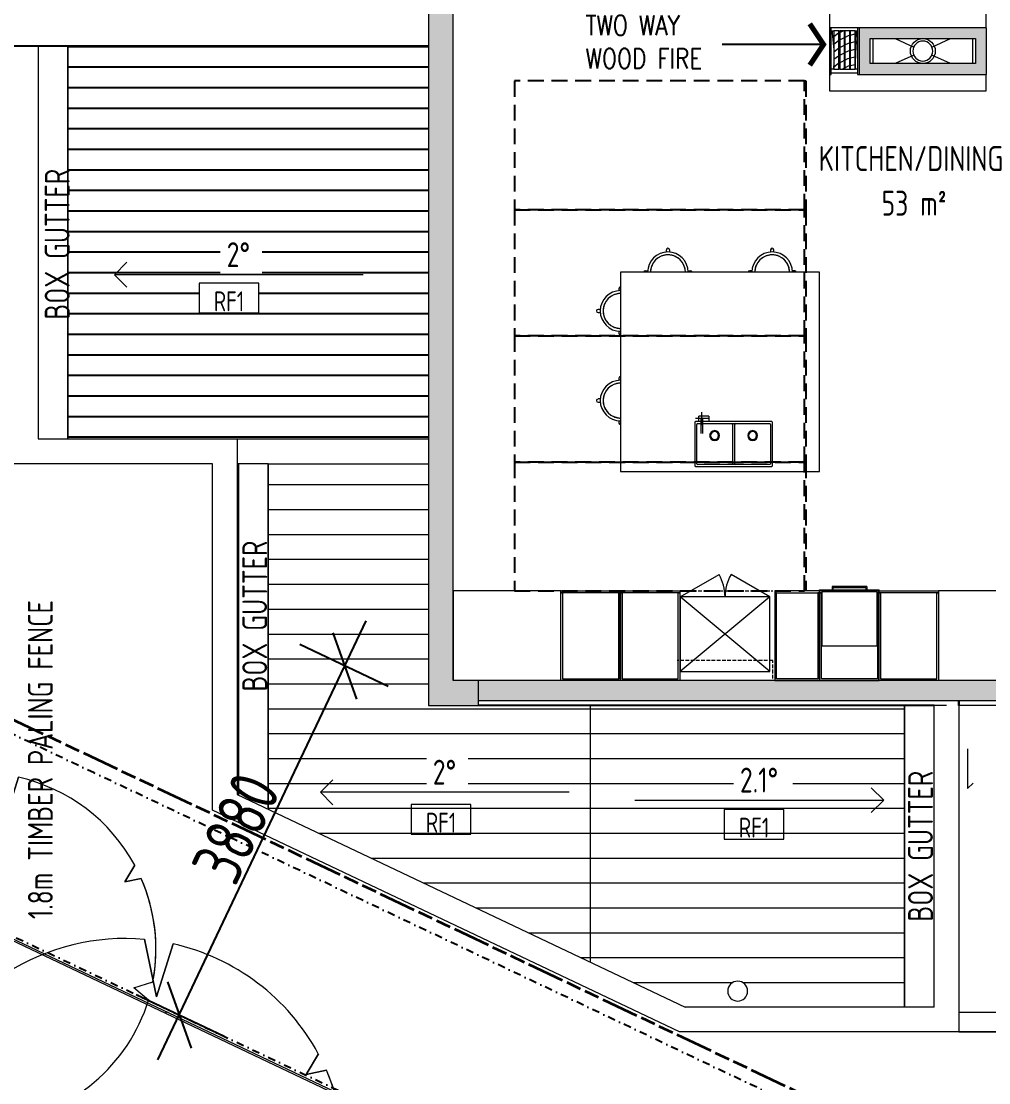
# Model space of a CAD drawing. Header units: millimetres. Extents: x -39027 to 364494, y -35256 to 94895.
# Drawn here: x 171723 to 181444, y 61824 to 72484 of the extents above; entities that cross this region are included whole.
import ezdxf

# ---------------------------------------------------------------- set-up
doc = ezdxf.new("R2010")
doc.units = ezdxf.units.MM
doc.header["$LTSCALE"] = 25
doc.header["$PDMODE"] = 3
for name, pattern in [('BG_Dash 1_5mm', [2.1, 1.5, -0.6]), ('BG_Dash Dot 3mm', [7, 3, -2, 0, -2]), ('BG_Double Dash', [33, 15, -2, 6, -2, 6, -2]), ('HIDDEN', [9.525, 6.35, -3.175])]:
    doc.linetypes.add(name, pattern=pattern)
for name, color, linetype, lineweight in [('A-ANNO-DIMS', 211, 'Continuous', 5), ('A-ANNO-IDEN', 131, 'Continuous', 5), ('A-AREA-IDEN', 2, 'Continuous', 5), ('A-DETL', 90, 'Continuous', 9), ('A-DETL-MBND', 4, 'Continuous', 13), ('A-GENM', 13, 'Continuous', 5), ('A-GLAZ', 3, 'Continuous', 5), ('A-GLAZ-CURT', 3, 'Continuous', 9), ('A-ROOF-OTLN', 132, 'Continuous', 5), ('C-PROP-LINE', 91, 'BG_Dash Dot 3mm', 25), ('C-TOPO', 251, 'Continuous', 9), ('E-ELEC-EQPM', 71, 'Continuous', 13), ('G-ANNO-DIMS', 3, 'Continuous', 5), ('G-ANNO-TEXT', 231, 'Continuous', 5), ('I-FURN', 30, 'Continuous', 13), ('L-PLNT', 71, 'Continuous', 5), ('M-EQPM', 50, 'Continuous', 5), ('P-SANR-FIXT', 6, 'Continuous', 5), ('Q-CASE', 31, 'Continuous', 13), ('Q-CASE-HDLN', 31, 'BG_Dash 1_5mm', 5)]:
    doc.layers.add(name, color=color, linetype=linetype, lineweight=lineweight)
for name, color, linetype in [('Ceiling-18', 251, 'HIDDEN'), ('dla-txt-d-25', 3, 'Continuous'), ('Door-18', 251, 'Continuous'), ('SHADING', 165, 'Continuous'), ('Wall-18', 11, 'Continuous'), ('Wall-35', 2, 'Continuous')]:
    doc.layers.add(name, color=color, linetype=linetype)
doc.styles.add('DLA-NOTES', font='romans.shx', dxfattribs={"width": 0.8})
doc.styles.add('ISOCPEUR', font='isocpeur.ttf', dxfattribs={"width": 0.75, "height": 500})
doc.styles.add('ISOCPEUR_3', font='isocpeur.ttf', dxfattribs={"width": 0.75, "height": 400})
doc.dimstyles.new('BG_STANDARD_5_Rounding_Trans', dxfattribs={"dimscale": 304.8, "dimtxt": 500, "dimasz": 1.64042, "dimexe": 1.64042, "dimexo": 0.0625, "dimgap": 0.131234, "dimtad": 1, "dimdec": 0, "dimrnd": 5, "dimzin": 0, "dimdsep": 46, "dimtxsty": 'ISOCPEUR', "dimblk1": 'OBLIQUE', "dimblk2": 'OBLIQUE', "dimsah": 1, "dimcen": 0.09, "dimdle": 1.64042, "dimazin": 0, "dimtfac": 1, "dimtdec": 4, "dimtix": 1, "dimtmove": 0, "dimatfit": 3, "dimfxl": 3.28084, "dimfxlon": 1, "dimtvp": 1, "dimtolj": 1, "dimtzin": 0, "dimarcsym": 2})
doc.dimstyles.new('DLA100$7', dxfattribs={"dimscale": 100, "dimtxt": 2, "dimasz": 1, "dimexe": 1.5, "dimexo": 2, "dimgap": 0.8, "dimtad": 1, "dimdec": 0, "dimdsep": 46, "dimtxsty": 'DLA-NOTES', "dimblk1": 'DLA-ARO', "dimblk2": 'DLA-ARO', "dimsah": 1, "dimcen": 2, "dimdle": 1.5, "dimclrd": 256, "dimclre": 256, "dimclrt": 7, "dimaunit": 1, "dimadec": 0, "dimazin": 0, "dimtfac": 1, "dimtdec": 0, "dimtmove": 0, "dimatfit": 3, "dimldrblk": 'DLA-ARO', "dimfxl": 1, "dimtolj": 1, "dimtzin": 0, "dimarcsym": 0})

# ---------------------------------------------------------------- blocks, each defined once
blk = doc.blocks.new('WINDOW_sliding_4 panel_FOOF - 1200x2900-2449082-PROPOSED FIRST FLOOR PLAN')
at = {"layer": 'A-DETL-MBND', "lineweight": 5}
for p, q in [((-801, -210), (-745, -267)), ((-401, -210), (-801, -210))]:
    blk.add_line(p, q, dxfattribs=at)
blk = doc.blocks.new('MECH_Ductwork_Vertical Riser_CIRC - GARBAGE CHUTES _450 Dia_-2497137-PROPOSED FIRST FLOOR PLAN')
at = {"layer": 'M-EQPM'}
for start, end in [(360, 180), (180, 360)]:
    blk.add_arc((-39, 35), 100, start, end, dxfattribs=at)
blk = doc.blocks.new('MECH_Ductwork_Vertical Riser_CIRC - GARBAGE CHUTES _450 Dia_-2505016-PROPOSED FIRST FLOOR PLAN')
at = {"layer": 'M-EQPM'}
for start, end in [(360, 180), (180, 360)]:
    blk.add_arc((-39, 35), 100, start, end, dxfattribs=at)
blk = doc.blocks.new('MECH_Fireplace_Horizon_DoubleSided - 700DS-2520878-PROPOSED FIRST FLOOR PLAN')
at = {"layer": 'M-EQPM'}
for p, q in [((-500, -125), (-500, 125)), ((-278, 125), (-90, 41)), ((90, 41), (278, 125)), ((500, 125), (500, -125)), ((-90, -41), (-278, -125)), ((278, -125), (90, -41))]:
    blk.add_line(p, q, dxfattribs=at)
blk.add_circle((0, 0), 125, dxfattribs=at)
blk = doc.blocks.new('CASEWORK_Fridge Space_Overheads _ Fridge1 - 2100H x 840D x 1000W-2506433-PROPOSED FIRST FLOOR PLAN')
at = {"layer": 'E-ELEC-EQPM'}
for p, q in [((-405, -840), (495, -90)), ((-405, -90), (495, -840)), ((495, -90), (-405, -90)), ((-405, -90), (-405, -840)), ((495, -840), (495, -90)), ((-405, -840), (-16, -1065)), ((-405, -840), (495, -840)), ((495, -840), (105, -1065))]:
    blk.add_line(p, q, dxfattribs=at)
for centre, start, end in [((-405, -840), 330, 360), ((495, -840), 180, 210)]:
    blk.add_arc(centre, 450, start, end, dxfattribs=at)
at = {"layer": 'Q-CASE-HDLN'}
for p, q in [((-435, -20), (-435, -200)), ((-435, -200), (525, -200)), ((525, -900), (-435, -900))]:
    blk.add_line(p, q, dxfattribs=at)
blk = doc.blocks.new('CASEWORK_Cupd_Single1 - 3600x900_PANTRY-2506346-PROPOSED FIRST FLOOR PLAN')
at = {"layer": 'Q-CASE', "lineweight": 15}
for p, q in [((-180, 0), (-180, -882)), ((270, 0), (-180, 0)), ((-162, -882), (-162, -18)), ((-162, -18), (252, -18)), ((252, -18), (252, -882)), ((270, -882), (270, 0)), ((270, -882), (-180, -882)), ((-180, -882), (-180, -900)), ((-180, -882), (-162, -882)), ((-180, -900), (270, -900)), ((252, -882), (270, -882)), ((270, -900), (270, -882))]:
    blk.add_line(p, q, dxfattribs=at)
blk = doc.blocks.new('CASEWORK_Cupd_Single1 - 3600x900_PANTRY-2506392-PROPOSED FIRST FLOOR PLAN')
at = {"layer": 'Q-CASE', "lineweight": 15}
for p, q in [((-255, 0), (-255, -882)), ((345, 0), (-255, 0)), ((-237, -882), (-237, -18)), ((-237, -18), (327, -18)), ((327, -18), (327, -882)), ((345, -882), (345, 0)), ((-230, -882), (-255, -882)), ((-255, -882), (-255, -900)), ((-255, -882), (-237, -882)), ((345, -882), (320, -882)), ((327, -882), (345, -882)), ((345, -900), (345, -882))]:
    blk.add_line(p, q, dxfattribs=at)
blk = doc.blocks.new('ELEC EQUIP_Oven_Wall_600 x600 - FIXFIT_KITCHEN_600 Wall Oven-1414517-PROPOSED FIRST FLOOR PLAN')
at = {"layer": 'E-ELEC-EQPM'}
for p, q in [((-275, 555), (275, 555)), ((-275, 5), (-275, 555)), ((275, 555), (275, 5)), ((-300, 0), (300, 0)), ((-300, 0), (-300, -10)), ((275, 5), (-275, 5)), ((300, 0), (300, -10)), ((300, -10), (-300, -10)), ((-175, -45), (-175, -10)), ((-175, -45), (175, -45)), ((-165, -35), (-165, -10)), ((165, -35), (-165, -35)), ((165, -10), (165, -35)), ((175, -45), (175, -10))]:
    blk.add_line(p, q, dxfattribs=at)
blk = doc.blocks.new('CASEWORK_Cupd_Single1 - 3600x900_PANTRY-2506540-PROPOSED FIRST FLOOR PLAN')
at = {"layer": 'Q-CASE', "lineweight": 15}
for p, q in [((-255, 882), (-255, 900)), ((345, 882), (-255, 882)), ((-255, 882), (-237, 882)), ((-255, 0), (-255, 882)), ((-250, 900), (345, 900)), ((-237, 882), (-237, 18)), ((327, 882), (345, 882)), ((327, 18), (327, 882)), ((345, 900), (345, 882)), ((345, 882), (345, 0)), ((345, 0), (-255, 0)), ((-237, 18), (327, 18))]:
    blk.add_line(p, q, dxfattribs=at)
blk = doc.blocks.new('CASEWORK_Cupd_Single1 - 2100x900_PANTRY-2534957-PROPOSED FIRST FLOOR PLAN')
at = {"layer": 'Q-CASE', "lineweight": 15}
for p, q in [((-255, 900), (345, 900)), ((-255, 882), (-255, 900)), ((345, 882), (-255, 882)), ((-255, 882), (-237, 882)), ((-255, 0), (-255, 882)), ((-237, 882), (-237, 18)), ((327, 882), (345, 882)), ((327, 18), (327, 882)), ((345, 900), (345, 882)), ((345, 882), (345, 0)), ((345, 0), (-255, 0)), ((-237, 18), (327, 18))]:
    blk.add_line(p, q, dxfattribs=at)
blk = doc.blocks.new('Master Bedroom_Fireplace base1 - Master Bedroom_Fireplace base-2543527-PROPOSED FIRST FLOOR PLAN')
at = {"layer": 'Q-CASE'}
for p, q in [((8432, -879), (8432, -1044)), ((10008, -879), (8432, -879)), ((10008, -1044), (10008, -879)), ((8432, -1514), (8432, -1679)), ((10008, -1679), (10008, -1514)), ((8432, -1679), (10008, -1679))]:
    blk.add_line(p, q, dxfattribs=at)
blk = doc.blocks.new('CASEWORK_Shelving_Pigeon Hole_LB2 - 300 Deep_display-2537021-PROPOSED FIRST FLOOR PLAN')
at = {"layer": 'Q-CASE'}
for p, q in [((18, 0), (0, 0)), ((0, 0), (0, -470)), ((18, -470), (18, 0)), ((282, -18), (18, -18)), ((300, 0), (282, 0)), ((282, 0), (282, -470)), ((300, -470), (300, 0)), ((0, -470), (18, -470)), ((18, -470), (282, -470)), ((282, -470), (300, -470))]:
    blk.add_line(p, q, dxfattribs=at)
at = {"layer": 'Q-CASE', "lineweight": 15}
for p, q in [((18, 0), (0, 0)), ((0, 0), (0, -470)), ((18, -470), (18, 0)), ((282, -18), (18, -18)), ((300, 0), (282, 0)), ((282, 0), (282, -470)), ((300, -470), (300, 0)), ((0, -470), (18, -470)), ((282, -470), (300, -470))]:
    blk.add_line(p, q, dxfattribs=at)
blk = doc.blocks.new('FP_216-PROPOSED FIRST FLOOR PLAN')
at = {"layer": 'A-GENM', "lineweight": 5}
for p, q in [((7514, -1495), (7514, -1502)), ((7514, -1502), (7515, -1509)), ((7515, -1509), (7515, -1515)), ((7515, -1515), (7516, -1522)), ((7516, -1522), (7516, -1529)), ((7516, -1529), (7517, -1535)), ((7517, -1535), (7518, -1542)), ((7518, -1542), (7518, -1549)), ((7518, -1549), (7519, -1555)), ((7519, -1555), (7519, -1562)), ((7519, -1562), (7520, -1569)), ((7520, -1569), (7521, -1575)), ((7521, -1575), (7521, -1582)), ((7521, -1582), (7522, -1589)), ((7522, -1589), (7522, -1595)), ((7522, -1595), (7523, -1602)), ((7523, -1602), (7524, -1609)), ((7524, -1609), (7524, -1617)), ((7524, -1617), (7525, -1624)), ((7525, -1624), (7526, -1632)), ((7526, -1632), (7527, -1640)), ((7527, -1640), (7527, -1647)), ((7527, -1647), (7528, -1655)), ((7528, -1655), (7529, -1663)), ((7529, -1663), (7530, -1671)), ((7530, -1671), (7530, -1678)), ((7527, -1874), (7526, -1880)), ((7528, -1867), (7527, -1874)), ((7529, -1855), (7528, -1861)), ((7528, -1861), (7528, -1867)), ((7530, -1835), (7529, -1855)), ((7530, -1816), (7530, -1835))]:
    blk.add_line(p, q, dxfattribs=at)
blk = doc.blocks.new('FP_217-PROPOSED FIRST FLOOR PLAN')
at = {"layer": 'A-GENM', "lineweight": 5}
for p, q in [((7745, -1573), (7744, -1571)), ((7746, -1568), (7745, -1573)), ((7747, -1563), (7746, -1568)), ((7748, -1552), (7747, -1557)), ((7747, -1557), (7747, -1563)), ((7749, -1547), (7748, -1552)), ((7750, -1537), (7749, -1542)), ((7749, -1542), (7749, -1547)), ((7750, -1495), (7750, -1537)), ((7755, -1597), (7754, -1611)), ((7755, -1588), (7756, -1578)), ((7755, -1597), (7755, -1588)), ((7756, -1578), (7757, -1569)), ((7757, -1560), (7758, -1551)), ((7757, -1569), (7757, -1560)), ((7758, -1542), (7759, -1532)), ((7758, -1551), (7758, -1542)), ((7759, -1523), (7760, -1514)), ((7759, -1532), (7759, -1523)), ((7760, -1505), (7761, -1495)), ((7760, -1514), (7760, -1505)), ((7769, -1578), (7768, -1588)), ((7768, -1588), (7768, -1599)), ((7768, -1599), (7768, -1609)), ((7769, -1541), (7769, -1547)), ((7769, -1547), (7769, -1557)), ((7769, -1557), (7769, -1568)), ((7769, -1568), (7769, -1578)), ((7692, -1659), (7692, -1661)), ((7692, -1661), (7693, -1668)), ((7693, -1668), (7694, -1676)), ((7694, -1676), (7694, -1683)), ((7750, -1699), (7749, -1720)), ((7751, -1684), (7750, -1699)), ((7752, -1670), (7751, -1684)), ((7753, -1641), (7752, -1655)), ((7752, -1655), (7752, -1670)), ((7754, -1626), (7753, -1641)), ((7754, -1611), (7754, -1626)), ((7768, -1609), (7768, -1747)), ((7694, -1802), (7694, -1820)), ((7747, -1806), (7746, -1827)), ((7748, -1763), (7747, -1785)), ((7747, -1785), (7747, -1806)), ((7749, -1742), (7748, -1763)), ((7749, -1720), (7749, -1742)), ((7768, -1747), (7768, -1759)), ((7768, -1759), (7768, -1771)), ((7768, -1771), (7769, -1783)), ((7769, -1783), (7769, -1795)), ((7769, -1795), (7769, -1807)), ((7769, -1807), (7769, -1819)), ((7693, -1837), (7692, -1855)), ((7692, -1855), (7692, -1858)), ((7694, -1820), (7693, -1837)), ((7746, -1827), (7745, -1849)), ((7745, -1849), (7746, -1864)), ((7746, -1864), (7747, -1880)), ((7769, -1819), (7769, -1826))]:
    blk.add_line(p, q, dxfattribs=at)
blk = doc.blocks.new('FP_218-PROPOSED FIRST FLOOR PLAN')
at = {"layer": 'A-GENM', "lineweight": 5}
for p, q in [((7581, -1593), (7581, -1595)), ((7581, -1595), (7581, -1602)), ((7640, -1573), (7639, -1572)), ((7641, -1563), (7640, -1568)), ((7640, -1568), (7640, -1573)), ((7642, -1558), (7641, -1563)), ((7581, -1602), (7582, -1609)), ((7582, -1609), (7583, -1617)), ((7583, -1617), (7584, -1624)), ((7584, -1624), (7584, -1632)), ((7584, -1632), (7585, -1640)), ((7585, -1640), (7586, -1648)), ((7586, -1648), (7586, -1656)), ((7586, -1656), (7587, -1663)), ((7587, -1663), (7588, -1671)), ((7588, -1671), (7589, -1679)), ((7589, -1679), (7589, -1687)), ((7589, -1809), (7588, -1824)), ((7589, -1793), (7589, -1809)), ((7641, -1806), (7640, -1827)), ((7642, -1789), (7641, -1806)), ((7586, -1867), (7585, -1874)), ((7585, -1874), (7585, -1880)), ((7587, -1855), (7586, -1861)), ((7586, -1861), (7586, -1867)), ((7588, -1839), (7587, -1855)), ((7588, -1824), (7588, -1839)), ((7640, -1827), (7640, -1849)), ((7640, -1849), (7640, -1864)), ((7640, -1864), (7641, -1880))]:
    blk.add_line(p, q, dxfattribs=at)
blk = doc.blocks.new('Firewood Stck - Firewood Stck-2544569-PROPOSED FIRST FLOOR PLAN')
at = {"layer": 'A-GENM', "lineweight": 5}
h = blk.add_hatch(dxfattribs=at)
h.set_pattern_fill('FP_92', color=256, style=0, pattern_type=2)
h.set_pattern_definition([(36.87, (304.8, 357.2), (-0.00014, 76.2), [127, -254]), (26.565, (406.4, 357.2), (0.0005, 76.1998), [113.592, -227.185]), (14.036, (508, 408), (304.7996, -0.00154), [104.727, -523.634]), (14.036, (508, 484.2), (304.7996, -0.00154), [104.727, -523.634])])
h.paths.add_polyline_path([(7530, -1880), (7581, -1880), (7581, -1495), (7530, -1495), (7530, -1871)], flags=0)
h.paths.add_polyline_path([(7590, -1880), (7639, -1880), (7639, -1495), (7590, -1495), (7590, -1871)], flags=0)
h.paths.add_polyline_path([(7707, -1880), (7744, -1880), (7744, -1495), (7695, -1495), (7695, -1880)], flags=0)
h.paths.add_polyline_path([(7692, -1880), (7692, -1495), (7642, -1495), (7642, -1880), (7653, -1880)], flags=0)
at = {"layer": 'A-GENM'}
for p, q in [((7505, -1495), (7530, -1495)), ((7581, -1495), (7590, -1495)), ((7639, -1495), (7642, -1495)), ((7692, -1495), (7695, -1495)), ((7744, -1495), (7769, -1495)), ((7530, -1880), (7505, -1880)), ((7590, -1880), (7581, -1880)), ((7642, -1880), (7639, -1880)), ((7695, -1880), (7692, -1880)), ((7769, -1880), (7744, -1880))]:
    blk.add_line(p, q, dxfattribs=at)
at = {"layer": 'A-GENM', "lineweight": 15}
for p, q in [((7581, -1495), (7530, -1495)), ((7530, -1495), (7530, -1880)), ((7581, -1880), (7581, -1495)), ((7639, -1495), (7590, -1495)), ((7590, -1495), (7590, -1880)), ((7639, -1880), (7639, -1495)), ((7692, -1495), (7642, -1495)), ((7642, -1495), (7642, -1880)), ((7692, -1880), (7692, -1495)), ((7744, -1495), (7695, -1495)), ((7695, -1495), (7695, -1880)), ((7744, -1880), (7744, -1495)), ((7530, -1880), (7581, -1880)), ((7590, -1880), (7639, -1880)), ((7642, -1880), (7692, -1880)), ((7695, -1880), (7744, -1880))]:
    blk.add_line(p, q, dxfattribs=at)
at = {"layer": 'A-GENM'}
for name in ['FP_216-PROPOSED FIRST FLOOR PLAN', 'FP_218-PROPOSED FIRST FLOOR PLAN', 'FP_217-PROPOSED FIRST FLOOR PLAN']:
    blk.add_blockref(name, (0, 0), dxfattribs=at)
blk = doc.blocks.new('Island Bench1 - Island Bench-2545029-PROPOSED FIRST FLOOR PLAN')
at = {"layer": 'Q-CASE'}
blk.add_line((11730, -7021), (8583, -7021), dxfattribs=at)
blk = doc.blocks.new('PLUMB_Sink_ Double Bowl_Franke_Bow 782 - Planar 8 - PEX 110-36-2242262-PROPOSED FIRST FLOOR PLAN')
at = {"layer": 'P-SANR-FIXT'}
for p, q in [((-210, 217), (-210, -217)), ((-147, 225), (-202, 225)), ((564, 225), (-129, 225)), ((572, -217), (572, 217)), ((-190, -197), (-190, 197)), ((-190, -197), (-190, 197)), ((-182, 205), (-147, 205)), ((-182, 205), (-147, 205)), ((-128, 205), (544, 205)), ((-128, 205), (162, 205)), ((170, 197), (170, -197)), ((192, -197), (192, 197)), ((200, 205), (544, 205)), ((552, 197), (552, -197)), ((552, 197), (552, -197)), ((544, -205), (-182, -205)), ((162, -205), (-182, -205)), ((544, -205), (200, -205)), ((-202, -225), (564, -225))]:
    blk.add_line(p, q, dxfattribs=at)
for centre, radius, start, end in [((-202, 217), 8, 90, 180), ((564, 217), 8, 0, 90), ((-182, 197), 8, 90, 180), ((-182, 197), 8, 90, 180), ((-10, 85), 50, 0, 180), ((-10, 85), 40, 0, 180), ((162, 197), 8, 0, 90), ((200, 197), 8, 90, 180), ((372, 85), 50, 360, 180), ((372, 85), 40, 0, 180), ((544, 197), 8, 0, 90), ((544, 197), 8, 0, 90), ((-10, 85), 50, 180, 0), ((-10, 85), 40, 180, 0), ((372, 85), 50, 180, 360), ((372, 85), 40, 180, 360), ((-182, -197), 8, 180, 270), ((-182, -197), 8, 180, 270), ((162, -197), 8, 270, 0), ((200, -197), 8, 180, 270), ((544, -197), 8, 270, 0), ((544, -197), 8, 270, 0), ((-202, -217), 8, 180, 270), ((564, -217), 8, 270, 360)]:
    blk.add_arc(centre, radius, start, end, dxfattribs=at)
blk = doc.blocks.new('PLUMB_TAP_Kitchen Mixer - PLUMB_TAP_Kitchen Mixer-533003-PROPOSED FIRST FLOOR PLAN')
at = {"layer": 'P-SANR-FIXT'}
for p, q in [((65, 0), (-65, 0)), ((70, 24), (-31, 24)), ((-31, -26), (-31, 24)), ((0, -65), (0, 65)), ((70, 24), (70, -26)), ((-31, -26), (-9, -26)), ((-9, -64), (-9, -86)), ((9, -26), (70, -26)), ((10, -86), (10, -64))]:
    blk.add_line(p, q, dxfattribs=at)
at = {"layer": 'P-SANR-FIXT', "flags": 128}
for points in [[(-9, -1), (-9, -1), (-9, -1), (-9, -1), (-9, -2), (-9, -2), (-9, -3), (-9, -3), (-9, -4), (-9, -5), (-9, -6), (-9, -7), (-9, -8), (-9, -9), (-9, -10), (-9, -12), (-9, -13), (-9, -15), (-9, -17), (-9, -18), (-9, -20), (-9, -22), (-9, -24), (-9, -26), (-9, -28), (-9, -30), (-9, -32), (-9, -34), (-9, -37), (-9, -39), (-9, -41), (-9, -44), (-9, -46), (-9, -49), (-9, -51), (-9, -53), (-9, -56), (-9, -59), (-9, -61), (-9, -64), (-9, -64)], [(-9, -86), (-9, -89), (-9, -92), (-9, -94), (-9, -97), (-9, -99), (-9, -102), (-9, -104), (-9, -106), (-9, -109), (-9, -111), (-9, -114), (-9, -116), (-9, -118), (-9, -120), (-9, -122), (-9, -124), (-9, -126), (-9, -128), (-9, -130), (-9, -132), (-9, -134), (-9, -135), (-9, -137), (-9, -139), (-9, -140), (-9, -141), (-9, -142), (-9, -144), (-9, -145), (-9, -146), (-9, -147), (-9, -147), (-9, -148), (-9, -149), (-9, -149), (-9, -149), (-9, -150), (-9, -150), (-9, -150), (-9, -150)], [(10, -64), (10, -62), (10, -59), (10, -57), (10, -54), (10, -52), (10, -49), (10, -47), (10, -44), (10, -42), (10, -40), (10, -37), (10, -35), (10, -33), (10, -31), (10, -28), (10, -26), (10, -24), (10, -22), (10, -21), (10, -19), (10, -17), (10, -15), (10, -14), (10, -12), (10, -11), (10, -9), (10, -8), (10, -7), (10, -6), (10, -5), (10, -4), (10, -3), (10, -3), (10, -2), (10, -2), (10, -1), (10, -1), (10, -1), (10, -1), (10, -1)], [(10, -150), (10, -150), (10, -150), (10, -150), (10, -149), (10, -149), (10, -148), (10, -148), (10, -147), (10, -146), (10, -145), (10, -144), (10, -143), (10, -142), (10, -140), (10, -139), (10, -137), (10, -136), (10, -134), (10, -133), (10, -131), (10, -129), (10, -127), (10, -125), (10, -123), (10, -121), (10, -119), (10, -116), (10, -114), (10, -112), (10, -109), (10, -107), (10, -105), (10, -102), (10, -100), (10, -97), (10, -95), (10, -92), (10, -90), (10, -87), (10, -86)]]:
    blk.add_lwpolyline(points, dxfattribs=at)
at = {"layer": 'P-SANR-FIXT'}
blk.add_arc((0, -1), 9.53, 4.5757, 175.4243, dxfattribs=at)
blk = doc.blocks.new('Island Bench - Island Bench-2546879-PROPOSED FIRST FLOOR PLAN')
at = {"layer": 'Q-CASE'}
for p, q in [((7988, -3821), (5988, -3821)), ((5988, -3821), (5988, -5821)), ((7988, -5821), (7988, -3821)), ((5988, -5821), (7988, -5821))]:
    blk.add_line(p, q, dxfattribs=at)
blk = doc.blocks.new('CASEWORK_Base_Bench Unit - 920Hx900D_Single Door-2547345-PROPOSED FIRST FLOOR PLAN')
at = {"layer": 'Q-CASE'}
for p, q in [((585, -1210), (585, -310)), ((-495, -1210), (585, -1210))]:
    blk.add_line(p, q, dxfattribs=at)
blk = doc.blocks.new('FURNITURE_Stool - Adjustble_height - Stool - Bar 650H-2547994-PROPOSED FIRST FLOOR PLAN')
at = {"layer": 'I-FURN'}
for p, q in [((-16, 226), (-16, 203)), ((-203, 16), (-226, 16)), ((-226, -16), (-203, -16)), ((-16, -203), (-16, -226))]:
    blk.add_line(p, q, dxfattribs=at)
at = {"layer": 'I-FURN', "flags": 128}
blk.add_lwpolyline([(0, 175), (-7, 175), (-14, 174), (-21, 174), (-28, 173), (-35, 172), (-42, 170), (-48, 168), (-55, 166), (-62, 164), (-68, 161), (-75, 158), (-81, 155), (-87, 152), (-93, 148), (-99, 144), (-105, 140), (-110, 136), (-115, 132), (-121, 127), (-126, 122), (-130, 117), (-135, 112), (-139, 106), (-143, 100), (-147, 95), (-151, 89), (-154, 82), (-158, 76), (-160, 70), (-163, 63), (-166, 57), (-168, 50), (-170, 43), (-171, 37), (-172, 30), (-174, 23), (-174, 16), (-175, 9), (-175, 2), (-175, -5), (-175, -12), (-174, -19), (-173, -26), (-172, -33), (-170, -40), (-169, -47), (-167, -53), (-164, -60), (-162, -66), (-159, -73), (-156, -79), (-153, -85), (-149, -91), (-145, -97), (-141, -103), (-137, -109), (-133, -114), (-128, -119), (-123, -124), (-118, -129), (-113, -134), (-108, -138), (-102, -142), (-96, -146), (-90, -150), (-84, -153), (-78, -157), (-72, -160), (-65, -162), (-59, -165), (-52, -167), (-45, -169), (-38, -171), (-32, -172), (-25, -173), (-18, -174), (-11, -175), (-4, -175), (0, -175)], dxfattribs=at)
at = {"layer": 'I-FURN'}
for centre, radius, start, end in [((0, 226), 15.8, 90, 180), ((0, 0), 204, 90, 180), ((0, 0), 175, 90, 180), ((0, 0), 204, 90, 94.455), ((-226, 0), 15.8, 90, 270), ((0, 0), 204, 175.545, 184.455), ((0, 0), 204, 180, 270), ((0, 0), 175, 180, 270), ((0, 0), 204, 265.545, 270), ((0, -226), 15.8, 180, 270)]:
    blk.add_arc(centre, radius, start, end, dxfattribs=at)
blk = doc.blocks.new('FURNITURE_Stool - Adjustble_height - Stool - Bar 650H-V219-PROPOSED FIRST FLOOR PLAN')
at = {"layer": 'I-FURN'}
for p, q in [((-16, 226), (-16, 203)), ((16, 203), (16, 226)), ((-203, 16), (-226, 16)), ((226, 16), (203, 16))]:
    blk.add_line(p, q, dxfattribs=at)
at = {"layer": 'I-FURN', "flags": 128}
for points in [[(0, 175), (-7, 175), (-14, 174), (-21, 174), (-28, 173), (-35, 172), (-42, 170), (-48, 168), (-55, 166), (-62, 164), (-68, 161), (-75, 158), (-81, 155), (-87, 152), (-93, 148), (-99, 144), (-105, 140), (-110, 136), (-115, 132), (-121, 127), (-126, 122), (-130, 117), (-135, 112), (-139, 106), (-143, 100), (-147, 95), (-151, 89), (-154, 82), (-158, 76), (-160, 70), (-163, 63), (-166, 57), (-168, 50), (-170, 43), (-171, 37), (-172, 30), (-174, 23), (-174, 16), (-175, 9), (-175, 2), (-175, 0)], [(175, 0), (175, 5), (175, 12), (174, 19), (173, 26), (172, 33), (170, 40), (169, 47), (167, 53), (164, 60), (162, 66), (159, 73), (156, 79), (153, 85), (149, 91), (145, 97), (141, 103), (137, 109), (133, 114), (128, 119), (123, 124), (118, 129), (113, 134), (108, 138), (102, 142), (96, 146), (90, 150), (84, 153), (78, 157), (72, 160), (65, 162), (59, 165), (52, 167), (45, 169), (38, 171), (32, 172), (25, 173), (18, 174), (11, 175), (4, 175), (0, 175)]]:
    blk.add_lwpolyline(points, dxfattribs=at)
at = {"layer": 'I-FURN'}
for centre, radius, start, end in [((0, 226), 15.8, 360, 180), ((0, 0), 204, 360, 180), ((0, 0), 175, 360, 180), ((0, 0), 204, 85.545, 94.455), ((-226, 0), 15.8, 90, 180), ((0, 0), 204, 175.545, 180), ((0, 0), 204, 0, 4.455), ((226, 0), 15.8, 360, 90)]:
    blk.add_arc(centre, radius, start, end, dxfattribs=at)
blk = doc.blocks.new('FURNITURE_Stool - Adjustble_height - Stool - Bar 650H-2548308-PROPOSED FIRST FLOOR PLAN')
at = {"layer": 'I-FURN'}
for p, q in [((-203, -16), (-226, -16)), ((226, -16), (203, -16)), ((-16, -226), (-16, -203)), ((16, -203), (16, -226))]:
    blk.add_line(p, q, dxfattribs=at)
at = {"layer": 'I-FURN', "flags": 128}
for points in [[(-175, 0), (-175, -5), (-175, -12), (-174, -19), (-173, -26), (-172, -33), (-170, -40), (-169, -47), (-167, -53), (-164, -60), (-162, -66), (-159, -73), (-156, -79), (-153, -85), (-149, -91), (-145, -97), (-141, -103), (-137, -109), (-133, -114), (-128, -119), (-123, -124), (-118, -129), (-113, -134), (-108, -138), (-102, -142), (-96, -146), (-90, -150), (-84, -153), (-78, -157), (-72, -160), (-65, -162), (-59, -165), (-52, -167), (-45, -169), (-38, -171), (-32, -172), (-25, -173), (-18, -174), (-11, -175), (-4, -175), (0, -175)], [(0, -175), (7, -175), (14, -174), (21, -174), (28, -173), (35, -172), (42, -170), (48, -168), (55, -166), (62, -164), (68, -161), (75, -158), (81, -155), (87, -152), (93, -148), (99, -144), (105, -140), (110, -136), (115, -132), (121, -127), (126, -122), (130, -117), (135, -112), (139, -106), (143, -100), (147, -95), (151, -89), (154, -82), (158, -76), (160, -70), (163, -63), (166, -57), (168, -50), (170, -43), (171, -37), (172, -30), (174, -23), (174, -16), (175, -9), (175, -2), (175, 0)]]:
    blk.add_lwpolyline(points, dxfattribs=at)
at = {"layer": 'I-FURN'}
for centre, radius, start, end in [((0, 0), 175, 180, 0), ((-226, 0), 15.8, 180, 270), ((0, 0), 204, 180, 184.455), ((0, 0), 204, 180, 0), ((0, 0), 204, 355.545, 360), ((226, 0), 15.8, 270, 360), ((0, 0), 204, 265.545, 274.455), ((0, -226), 15.8, 180, 0)]:
    blk.add_arc(centre, radius, start, end, dxfattribs=at)
blk = doc.blocks.new('Family - ___-2269169-PROPOSED FIRST FLOOR PLAN')
at = {"layer": 'C-PROP-LINE'}
blk.add_line((-682, -10503), (14042, -17487), dxfattribs=at)
blk = doc.blocks.new('Family - ___-2269460-PROPOSED FIRST FLOOR PLAN')
at = {"layer": 'C-PROP-LINE'}
for p, q in [((100, -8848), (-7462, -5261)), ((14350, -15608), (100, -8848))]:
    blk.add_line(p, q, dxfattribs=at)
blk = doc.blocks.new('TAG_Material sml - BG_Material Tag-175359-PROPOSED FIRST FLOOR PLAN')
at = {"layer": 'A-ANNO-IDEN'}
for p, q in [((2.81, 1.21), (-3.19, 1.21)), ((-3.19, 1.21), (-3.19, -1.79)), ((2.81, -1.79), (2.81, 1.21)), ((-3.19, -1.79), (2.81, -1.79))]:
    blk.add_line(p, q, dxfattribs=at)
blk = doc.blocks.new('_Oblique')
at = {"color": 0, "linetype": 'ByBlock', "lineweight": -2}
blk.add_line((-0.5, -0.5), (0.5, 0.5), dxfattribs=at)
blk = doc.blocks.new('*D1220')
at = {"layer": 'A-ANNO-DIMS', "color": 0, "lineweight": -2, "transparency": 16777216}
for p, q in [((173097, 62053), (175189, 66463)), ((175409, 65805), (174523, 66226)), ((172877, 62711), (173763, 62291))]:
    blk.add_line(p, q, dxfattribs=at)
at = {"layer": 'Defpoints', "color": 0, "transparency": 16777216}
for p in [(174975, 66011), (175426, 65797), (172860, 62719)]:
    blk.add_point(p, dxfattribs=at)
at = {"layer": 'A-ANNO-DIMS', "color": 0, "lineweight": -2, "transparency": 16777216, "xscale": 500.0000000000001, "yscale": 500.0000000000001, "zscale": 500.0000000000001}
for p, rotation in [((174975, 66011), 64.62061357333634), ((173311, 62505), 244.6206135733364)]:
    blk.add_blockref('_Oblique', p, dxfattribs=dict(at, rotation=rotation))
at = {"layer": 'A-ANNO-DIMS', "color": 0, "transparency": 16777216, "insert": (173881, 64383), "char_height": 500, "attachment_point": 5, "rotation": 64.6206, "style": 'ISOCPEUR'}
blk.add_mtext('\\A1;3880', dxfattribs=at)
blk = doc.blocks.new('DLA-ARO')
blk.add_line((0, 0), (-1, 0))
at = {"const_width": 0.52}
blk.add_lwpolyline([(-1.39, -2.08), (0, 0), (-1.39, 2.08)], dxfattribs=at)
blk = doc.blocks.new('PLANTING_Coloured tree scaleable - 7 Meters-2580589-PROPOSED SITE PLAN')
at = {"layer": 'L-PLNT', "lineweight": 9}
for p, q in [((-503, 2723), (-434, 2027)), ((-503, 2723), (-434, 2027)), ((-434, 2027), (-503, 2723)), ((-434, 2027), (-856, 2634)), ((-434, 2027), (-856, 2634)), ((-856, 2634), (-434, 2027)), ((1684, 1866), (1722, 2169)), ((1684, 1866), (1722, 2169)), ((1722, 2169), (1684, 1866)), ((1896, 2018), (1684, 1866)), ((1896, 2018), (1684, 1866)), ((1684, 1866), (1896, 2018)), ((-2286, 1563), (-2136, 1294)), ((-2286, 1563), (-2136, 1294)), ((-2136, 1294), (-2286, 1563)), ((-2136, 1294), (-2471, 1251)), ((-2136, 1294), (-2471, 1251)), ((-2471, 1251), (-2136, 1294)), ((2466, 391), (2705, 591)), ((2674, 565), (2705, 591)), ((-2728, 480), (-2399, 237)), ((-2728, 480), (-2399, 237)), ((-2399, 237), (-2728, 480)), ((2755, 302), (2466, 391)), ((-2399, 237), (-2767, 119)), ((-2399, 237), (-2767, 119)), ((-2767, 119), (-2399, 237)), ((886, -1980), (1424, -2356)), ((1048, -2474), (886, -1980)), ((-1201, -2476), (-887, -2070)), ((-887, -2070), (-856, -2614))]:
    blk.add_line(p, q, dxfattribs=at)
blk.add_circle((0, -6), 258, dxfattribs=at)
for centre, radius, start, end in [((0, 0), 2769, 51.5512, 100.4622), ((0, 0), 2769, 51.5512, 100.4622), ((0, 0), 2769, 51.5512, 100.4622), ((0, 0), 2769, 108.0083, 145.6274), ((0, 0), 2769, 108.0083, 145.6274), ((0, 0), 2769, 108.0083, 145.6274), ((0, 0), 2769, 12.3276, 46.7819), ((0, 0), 2769, 12.3276, 46.7819), ((0, 0), 2769, 13.3734, 46.7819), ((0, 0), 2769, 153.1369, 170.0213), ((0, 0), 2769, 153.1369, 170.0213), ((0, 0), 2769, 153.1369, 170.0213), ((0, 19), 2769, 300.9465, 5.8599), ((0, 19), 2769, 177.9304, 244.2846), ((0, 19), 2769, 177.9304, 202.3457), ((0, 19), 2769, 177.9304, 200.6948), ((-130, 523), 3220, 256.9579, 291.4464)]:
    blk.add_arc(centre, radius, start, end, dxfattribs=at)

msp = doc.modelspace()

# ---------------------------------------------------------------- hatches: boundary and pattern name
at = {"layer": 'Door-18', "lineweight": 5}
h = msp.add_hatch(dxfattribs=at)
h.set_pattern_fill('FP_87', color=256, style=0, pattern_type=2)
h.set_pattern_definition([(0, (165161.39, 72080.59), (0, 250), [])])
h.paths.add_polyline_path([(177441.7, 63036.1), (177441.7, 65613.2), (175814, 65613.2), (175814, 68040.3), (174207.7, 68040.3), (174207.7, 64570.2), (175221.7, 64089.2)], flags=0)
h = msp.add_hatch(dxfattribs=at)
h.set_pattern_fill('FP_88', color=256, style=0, pattern_type=2)
h.set_pattern_definition([(180, (165122.09, 72080.59), (-3e-14, -250), [])])
h.paths.add_polyline_path([(178920.5, 62584.5), (180594, 62584.5), (180594, 65613.2), (177441.7, 65613.2), (177441.7, 63036.1), (178393.5, 62584.5), (178895.6, 62584.5)], flags=0)
h.paths.add_polyline_path([(178921.5, 62644.5), (178895.6, 62647.9), (178871.5, 62657.9), (178850.8, 62673.8), (178834.9, 62694.5), (178824.9, 62718.6), (178821.5, 62744.5), (178824.9, 62770.4), (178834.9, 62794.5), (178850.8, 62815.2), (178871.5, 62831.1), (178895.6, 62841.1), (178921.5, 62844.5), (178947.4, 62841.1), (178971.5, 62831.1), (178992.2, 62815.2), (179008.1, 62794.5), (179018.1, 62770.4), (179021.5, 62744.5), (179018.1, 62718.6), (179008.1, 62694.5), (178992.2, 62673.8), (178971.5, 62657.9), (178947.4, 62647.9)], flags=0)
at = {"layer": 'SHADING'}
h = msp.add_hatch(dxfattribs=at)
h.set_pattern_fill('ANSI31', color=256, scale=65, angle=135)
h.paths.add_polyline_path([(175814, 72234.5), (172194, 72234.5), (172194, 68290.3), (175814, 68290.3)])
h.paths.add_polyline_path([(173510.4, 69854.3), (174110.4, 69854.3), (174110.4, 69554.3), (173510.4, 69554.3)], flags=16)
h.paths.add_polyline_path([(173610.8, 69441.5), (174010.8, 69441.5), (174010.8, 69921.5), (173610.8, 69921.5)], flags=24)
h.paths.add_polyline_path([(172372, 69405.9), (172372, 70993.4), (171772, 70993.4), (171772, 69405.9)], flags=9)
h.paths.add_polyline_path([(173706.1, 69852.7), (174074.8, 69852.7), (174074.8, 70452.7), (173706.1, 70452.7)], flags=24)
at = {"layer": 'Wall-35'}
h = msp.add_hatch(color=256, dxfattribs=at)
h.paths.add_polyline_path([(176064, 72359.5), (176064, 76334.9), (175814, 76334.9), (175814, 72359.5)])
h.paths.add_polyline_path([(175837.1, 77584.9), (176064, 77584.9), (176064, 77834.9), (175814, 77834.9), (175814, 77584.9)])
for points in [[(180143.3, 72309.5), (181419.3, 72309.5), (181419.3, 72419.5), (180143.3, 72419.5), (180143.3, 72320.7)], [(175814, 71063.2), (176064, 71063.2), (176064, 72359.5), (175814, 72359.5)], [(180143.3, 72059.5), (180253.3, 72059.5), (180253.3, 72309.5), (180143.3, 72309.5), (180143.3, 72167.2)], [(181309.3, 72059.5), (181419.3, 72059.5), (181419.3, 72309.5), (181309.3, 72309.5)], [(180385.4, 71949.5), (181419.3, 71949.5), (181419.3, 72059.5), (180143.3, 72059.5), (180143.3, 71949.5), (180170.2, 71949.5)], [(175814, 65863.2), (176064, 65863.2), (176064, 71063.2), (175814, 71063.2), (175814, 68178.2)], [(176314, 65613.2), (176314, 65863.2), (175814, 65863.2), (175814, 65613.2)], [(176314, 65663.2), (183650.7, 65663.2), (183650.7, 65863.2), (176314, 65863.2), (176314, 65723.4)]]:
    msp.add_hatch(color=256, dxfattribs=at).paths.add_polyline_path(points, flags=0)

# ---------------------------------------------------------------- linework, layer by layer
at = {"layer": 'A-DETL', "linetype": 'BG_Double Dash', "lineweight": 35}
msp.add_line((164894.3, 68673), (187498.8, 57949.6), dxfattribs=at)
at = {"layer": 'A-DETL-MBND', "lineweight": 5}
for p, q in [((171894, 72234.5), (171894, 68290.3)), ((171894, 68290.3), (175814, 68290.3)), ((173894, 68290.3), (173894, 64719.1)), ((173644, 68040.3), (171644, 68040.3)), ((173644, 64561), (173644, 68040.3)), ((173907.7, 68040.3), (173894, 68040.3)), ((174204.5, 68040.3), (173910.7, 68040.3)), ((174207.7, 68040.3), (175814, 68040.3)), ((164894.3, 66470.4), (186963.3, 56001.1)), ((187121, 55904.1), (164894.3, 66448.3)), ((177441.7, 63036.1), (177441.7, 65613.2)), ((180894, 62584.5), (180894, 65613.2)), ((181019, 65613.2), (180894, 65613.2)), ((181144, 65613.2), (181144, 62334.5)), ((181150.7, 65613.2), (181150.7, 65663.2)), ((183650.7, 65613.2), (181150.7, 65613.2)), ((173894, 64719.1), (178393.5, 62584.5)), ((178337.2, 62334.5), (173644, 64561)), ((180894, 62584.5), (178393.5, 62584.5)), ((173180.4, 62539.6), (173171.8, 62521.5)), ((181144, 62334.5), (178337.2, 62334.5)), ((181144, 62334.5), (184108, 62334.5))]:
    msp.add_line(p, q, dxfattribs=at)
at = {"layer": 'A-GLAZ-CURT'}
for p, q in [((179606, 71884.5), (179591.6, 71884.5)), ((179606, 70591.7), (179591.6, 70591.7)), ((179606, 70591.7), (179591.6, 70591.7)), ((179606, 69323.9), (179591.6, 69323.9)), ((179606, 69323.9), (179591.6, 69323.9)), ((179606, 68056), (179591.6, 68056)), ((179606, 68056), (179591.6, 68056)), ((179606, 66763.2), (179591.6, 66763.2))]:
    msp.add_line(p, q, dxfattribs=at)
at = {"layer": 'A-ROOF-OTLN'}
for p, q in [((171897, 68290.3), (171897, 72234.5)), ((172190.8, 68290.3), (172190.8, 72234.5)), ((172194, 68290.3), (172194, 72234.5)), ((173907.7, 68040.3), (173910.7, 68040.3)), ((173907.7, 64712.6), (173907.7, 68040.3)), ((173910.7, 64711.1), (173910.7, 68040.3)), ((174204.5, 68040.3), (174207.7, 68040.3)), ((174204.5, 64571.7), (174204.5, 68040.3)), ((174207.7, 64570.2), (174207.7, 68040.3)), ((180594, 65613.2), (180594, 62584.5)), ((180597.1, 65613.2), (180597.1, 62584.5)), ((180891, 65613.2), (180891, 62584.5))]:
    msp.add_line(p, q, dxfattribs=at)
at = {"layer": 'C-TOPO'}
msp.add_line((184108, 62334.5), (181144, 62334.5), dxfattribs=at)
at = {"layer": 'Ceiling-18'}
for p, q in [((176677.9, 71884.5), (176677.9, 70591.7)), ((179591.6, 71884.5), (176677.9, 71884.5)), ((179591.6, 70591.7), (179591.6, 71884.5)), ((179606, 71884.5), (179606, 70591.7)), ((176677.9, 70591.7), (176677.9, 69323.9)), ((179591.6, 70591.7), (176677.9, 70591.7)), ((176677.9, 70591.7), (179591.6, 70591.7)), ((179591.6, 69323.9), (179591.6, 70591.7)), ((179606, 70591.7), (179606, 69323.9)), ((176677.9, 69323.9), (176677.9, 68056)), ((179591.6, 69323.9), (176677.9, 69323.9)), ((176677.9, 69323.9), (179591.6, 69323.9)), ((179591.6, 68056), (179591.6, 69323.9)), ((179606, 69323.9), (179606, 68056)), ((176677.9, 68056), (176677.9, 66763.2)), ((179591.6, 68056), (176677.9, 68056)), ((176677.9, 68056), (179591.6, 68056)), ((179591.6, 66763.2), (179591.6, 68056)), ((179606, 68056), (179606, 66763.2)), ((176677.9, 66763.2), (179591.6, 66763.2))]:
    msp.add_line(p, q, dxfattribs=at)
at = {"layer": 'G-ANNO-DIMS'}
for p, q in [((172658.6, 69938.3), (172783.6, 70063.3)), ((172658.6, 69938.3), (172783.6, 69813.3)), ((174729.3, 64741.3), (174854.3, 64866.3)), ((174729.3, 64741.3), (174854.3, 64616.3)), ((180388.5, 64662.2), (180263.5, 64787.2)), ((180388.5, 64662.2), (180263.5, 64537.2))]:
    msp.add_line(p, q, dxfattribs=at)
at = {"layer": 'Wall-18', "lineweight": 5}
msp.add_line((181144, 62534.5), (185191.6, 62534.5), dxfattribs=at)
at = {"layer": 'Wall-35', "lineweight": 15}
for p, q in [((175814, 76334.9), (175814, 65613.2)), ((176064, 65863.2), (176064, 76334.9)), ((181419.3, 72419.5), (180143.3, 72419.5)), ((181419.3, 71949.5), (181419.3, 72419.5)), ((180253.3, 72309.5), (181309.3, 72309.5)), ((180253.3, 72059.5), (180253.3, 72309.5)), ((181309.3, 72309.5), (181309.3, 72059.5)), ((181309.3, 72059.5), (180253.3, 72059.5)), ((180143.3, 71949.5), (181419.3, 71949.5)), ((183938.3, 65863.2), (176064, 65863.2)), ((176314, 65863.2), (176314, 65613.2)), ((175814, 65613.2), (176314, 65613.2)), ((176314, 65663.2), (183650.7, 65663.2))]:
    msp.add_line(p, q, dxfattribs=at)
at = {"layer": 'Wall-35'}
for p, q in [((175814, 72234.5), (171644, 72234.5)), ((180894, 65613.2), (176314, 65613.2)), ((181144, 65613.2), (181144, 65663.2))]:
    msp.add_line(p, q, dxfattribs=at)

# ---------------------------------------------------------------- block references
at = {"layer": 'A-ANNO-IDEN', "xscale": 99.99999999999993, "yscale": 99.99999999999993, "zscale": 99.99999999999993}
for p in [(173829.6, 69733.5), (175959.6, 64498.5), (179104.3, 64448.6)]:
    msp.add_blockref('TAG_Material sml - BG_Material Tag-175359-PROPOSED FIRST FLOOR PLAN', p, dxfattribs=at)
at = {"layer": 'A-GENM'}
msp.add_blockref('Firewood Stck - Firewood Stck-2544569-PROPOSED FIRST FLOOR PLAN', (172355.8, 73884.3), dxfattribs=at)
at = {"layer": 'A-GLAZ', "lineweight": 5, "rotation": 89.99999999999991}
msp.add_blockref('WINDOW_sliding_4 panel_FOOF - 1200x2900-2449082-PROPOSED FIRST FLOOR PLAN', (181019, 65579.5), dxfattribs=at)
at = {"layer": 'C-PROP-LINE'}
for name in ['Family - ___-2269169-PROPOSED FIRST FLOOR PLAN', 'Family - ___-2269460-PROPOSED FIRST FLOOR PLAN']:
    msp.add_blockref(name, (172355.8, 73784.3), dxfattribs=at)
at = {"layer": 'Ceiling-18'}
msp.add_blockref('FURNITURE_Stool - Adjustble_height - Stool - Bar 650H-V219-PROPOSED FIRST FLOOR PLAN', (179267.6, 69963.2), dxfattribs=at)
at = {"layer": 'E-ELEC-EQPM', "rotation": 180}
msp.add_blockref('ELEC EQUIP_Oven_Wall_600 x600 - FIXFIT_KITCHEN_600 Wall Oven-1414517-PROPOSED FIRST FLOOR PLAN', (180044, 66763.2), dxfattribs=at)
at = {"layer": 'I-FURN', "rotation": 180}
msp.add_blockref('FURNITURE_Stool - Adjustble_height - Stool - Bar 650H-2548308-PROPOSED FIRST FLOOR PLAN', (178220.3, 69963.2), dxfattribs=at)
at = {"layer": 'I-FURN'}
for p in [(177744, 69574.9), (177744, 68674.9)]:
    msp.add_blockref('FURNITURE_Stool - Adjustble_height - Stool - Bar 650H-2547994-PROPOSED FIRST FLOOR PLAN', p, dxfattribs=at)
at = {"layer": 'L-PLNT', "lineweight": 9, "rotation": 336.899377919427}
for p, xscale, yscale, zscale in [((171309.2, 63167.1), 0.6384000000000002, 0.6384000000000002, 0.6384000000000002), ((172765.2, 61063.3), 0.7980000000000003, 0.7980000000000003, 0.7980000000000003)]:
    msp.add_blockref('PLANTING_Coloured tree scaleable - 7 Meters-2580589-PROPOSED SITE PLAN', p, dxfattribs=dict(at, xscale=xscale, yscale=yscale, zscale=zscale))
at = {"layer": 'M-EQPM'}
for name, p in [('MECH_Fireplace_Horizon_DoubleSided - 700DS-2520878-PROPOSED FIRST FLOOR PLAN', (180781.3, 72184.5)), ('MECH_Ductwork_Vertical Riser_CIRC - GARBAGE CHUTES _450 Dia_-2505016-PROPOSED FIRST FLOOR PLAN', (180819.8, 72149.8)), ('MECH_Ductwork_Vertical Riser_CIRC - GARBAGE CHUTES _450 Dia_-2497137-PROPOSED FIRST FLOOR PLAN', (178960.1, 62709.8))]:
    msp.add_blockref(name, p, dxfattribs=at)
at = {"layer": 'P-SANR-FIXT'}
for name, p in [('PLUMB_TAP_Kitchen Mixer - PLUMB_TAP_Kitchen Mixer-533003-PROPOSED FIRST FLOOR PLAN', (178561.3, 68493.3)), ('PLUMB_Sink_ Double Bowl_Franke_Bow 782 - Planar 8 - PEX 110-36-2242262-PROPOSED FIRST FLOOR PLAN', (178699.3, 68238.2))]:
    msp.add_blockref(name, p, dxfattribs=at)
at = {"layer": 'Q-CASE'}
for name, p in [('Master Bedroom_Fireplace base1 - Master Bedroom_Fireplace base-2543527-PROPOSED FIRST FLOOR PLAN', (171410.9, 73464)), ('Island Bench - Island Bench-2546879-PROPOSED FIRST FLOOR PLAN', (171755.8, 73784.3)), ('CASEWORK_Cupd_Single1 - 2100x900_PANTRY-2534957-PROPOSED FIRST FLOOR PLAN', (177399.5, 65863.2)), ('CASEWORK_Cupd_Single1 - 2100x900_PANTRY-2534957-PROPOSED FIRST FLOOR PLAN', (177995.8, 65863.2)), ('CASEWORK_Cupd_Single1 - 3600x900_PANTRY-2506540-PROPOSED FIRST FLOOR PLAN', (180593.6, 65863.2)), ('Island Bench1 - Island Bench-2545029-PROPOSED FIRST FLOOR PLAN', (172355.8, 73784.3))]:
    msp.add_blockref(name, p, dxfattribs=at)
at = {"layer": 'Q-CASE', "rotation": 180}
for name, p in [('CASEWORK_Shelving_Pigeon Hole_LB2 - 300 Deep_display-2537021-PROPOSED FIRST FLOOR PLAN', (180143.3, 71949.5)), ('CASEWORK_Fridge Space_Overheads _ Fridge1 - 2100H x 840D x 1000W-2506433-PROPOSED FIRST FLOOR PLAN', (178838.7, 65863.2)), ('CASEWORK_Base_Bench Unit - 920Hx900D_Single Door-2547345-PROPOSED FIRST FLOOR PLAN', (176648.9, 65553.2)), ('CASEWORK_Cupd_Single1 - 3600x900_PANTRY-2506346-PROPOSED FIRST FLOOR PLAN', (179563.7, 65863.2)), ('CASEWORK_Cupd_Single1 - 3600x900_PANTRY-2506392-PROPOSED FIRST FLOOR PLAN', (180088.7, 65863.2))]:
    msp.add_blockref(name, p, dxfattribs=at)

# ---------------------------------------------------------------- texts
at = {"layer": 'A-ANNO-IDEN', "char_height": 200, "width": 357.6, "attachment_point": 2, "line_spacing_factor": 1.153846, "style": 'ISOCPEUR_3'}
for insert in [(173810.8, 69771.5), (175940.8, 64536.4), (179085.5, 64486.5)]:
    msp.add_mtext('RF1', dxfattribs=dict(at, insert=insert))
at = {"layer": 'A-AREA-IDEN', "char_height": 250, "attachment_point": 2, "line_spacing_factor": 1.153846, "style": 'ISOCPEUR'}
for s, insert, width in [('KITCHEN/DINING', (180661.9, 71230.4), 2106), ('53 m²', (180693.1, 70781.8), 783)]:
    msp.add_mtext(s, dxfattribs=dict(at, insert=insert, width=width))
at = {"layer": 'dla-txt-d-25', "insert": (177393.2, 72543.2), "char_height": 200, "attachment_point": 1, "style": 'DLA-NOTES'}
msp.add_mtext_dynamic_manual_height_columns('TWO WAY WOOD FIRE', width=1504.748, gutter_width=1000, heights=[0], dxfattribs=at)
at = {"layer": 'G-ANNO-TEXT', "color": 7, "lineweight": 13, "char_height": 250, "rotation": 90, "line_spacing_factor": 1.153846, "style": 'ISOCPEUR'}
for s, insert, width, attachment_point in [('BOX GUTTER', (171959.5, 69487.2), 1752, 1), ('BOX GUTTER', (173944.4, 65753.4), 1752, 1), ('1.8m TIMBER PALING FENCE', (171790.5, 65069.7), 3669, 2), ('BOX GUTTER', (180633, 63442.2), 1752, 1)]:
    msp.add_mtext(s, dxfattribs=dict(at, insert=insert, width=width, attachment_point=attachment_point))

# ---------------------------------------------------------------- dimensions: what is measured, and where the dimension line sits
at = {"layer": 'A-ANNO-DIMS'}
dim = msp.add_linear_dim(base=(174974.6, 66011.4), p1=(172859.5, 62719.5), p2=(175426.4, 65797.1), angle=64.62061, dimstyle='BG_STANDARD_5_Rounding_Trans', override={"dimpost": '<>', "dimfxl": 4007.530809}, dxfattribs=at)
dim.commit()
dim.dimension.update_dxf_attribs({"geometry": '*D1220', "text_midpoint": (173880.9, 64382.6)})

# ---------------------------------------------------------------- leaders
at = {"layer": 'dla-txt-d-25'}
msp.add_leader([(179784.1, 72250.8), (178764.2, 72250.8)], dimstyle='DLA100$7', override={"dimgap": 0.8, "dimtad": 0}, dxfattribs=at)

# ---------------------------------------------------------------- next in the draw order: texts
at = {"layer": 'G-ANNO-DIMS', "char_height": 250, "attachment_point": 1, "line_spacing_factor": 1.153846, "style": 'ISOCPEUR', "bg_fill": 3, "box_fill_scale": 1.25, "bg_fill_color": 0, "bg_fill_transparency": 0}
for s, insert, width in [('2°', (173787.3, 70265.2), 291), ('2°', (175858, 65068.2), 291), ('2.1°', (178943.5, 64989.1), 468)]:
    msp.add_mtext(s, dxfattribs=dict(at, insert=insert, width=width))

# ---------------------------------------------------------------- next in the draw order: linework, layer by layer
at = {"layer": 'G-ANNO-DIMS'}
for p, q in [((175158.6, 69938.3), (172658.6, 69938.3)), ((177229.3, 64741.3), (174729.3, 64741.3)), ((177888.5, 64662.2), (180388.5, 64662.2))]:
    msp.add_line(p, q, dxfattribs=at)

doc.saveas('drawing.dxf')
